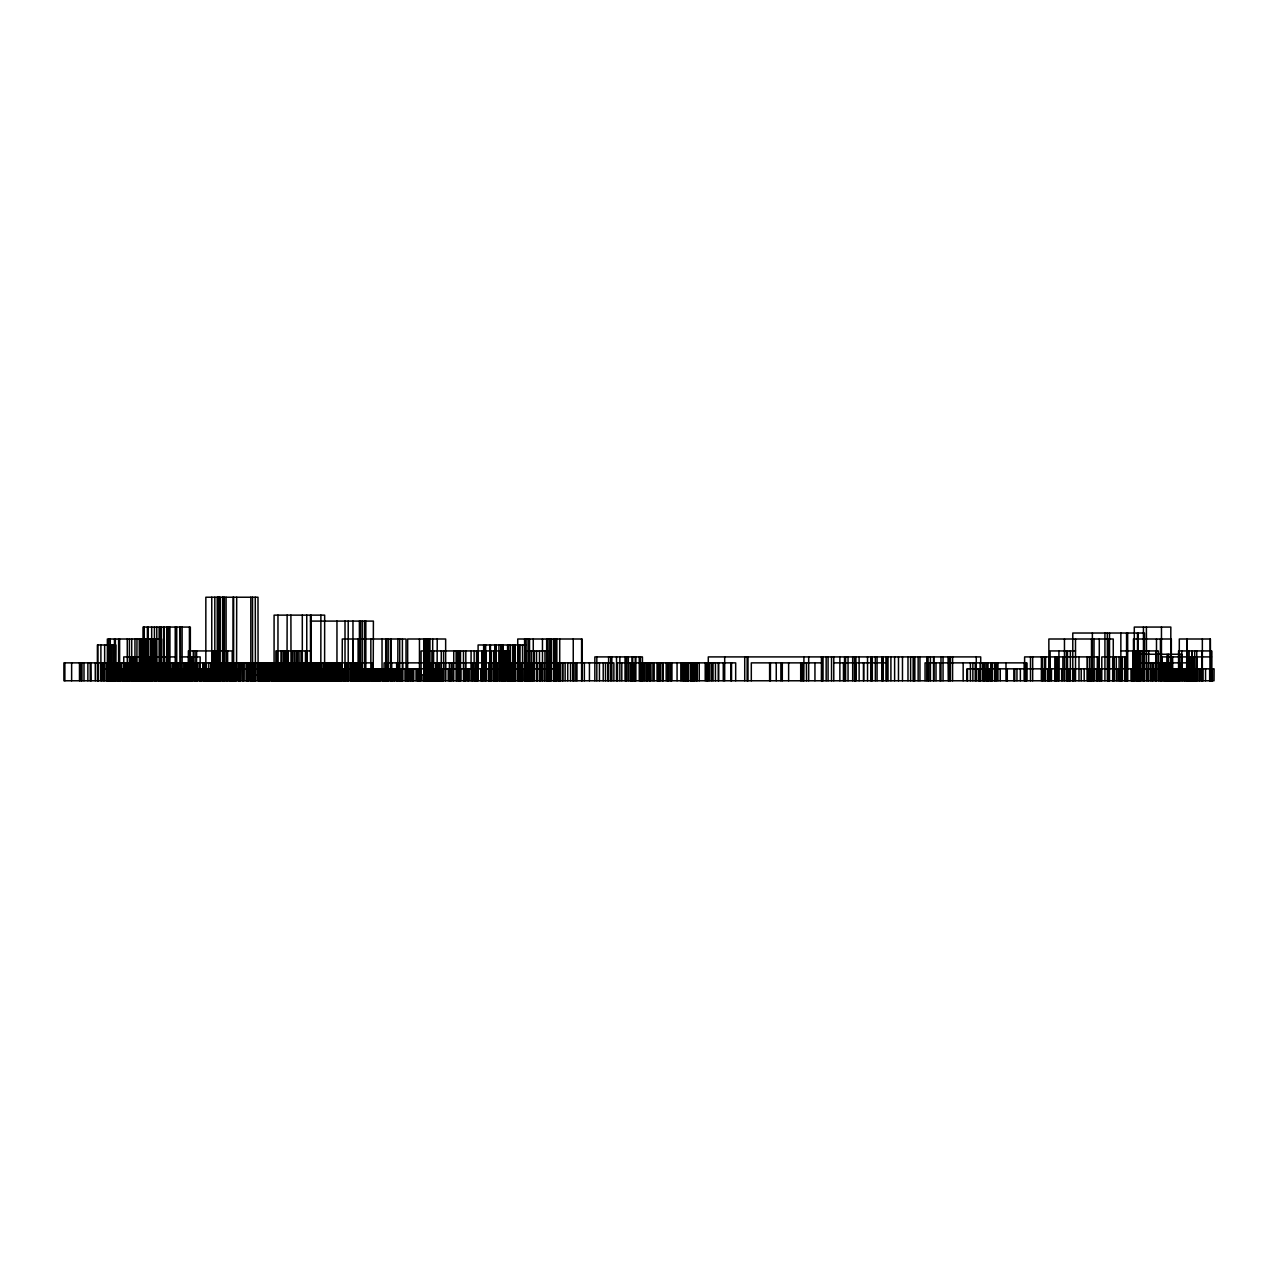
<?xml version="1.0" encoding="UTF-8"?>
<svg xmlns="http://www.w3.org/2000/svg" width="1278" height="1278" viewBox="0 0 1278 1278"><rect width="100%" height="100%" fill="white"/><g stroke="black" fill="none" stroke-linecap="round" stroke-linejoin="round"><path stroke-width="1.5" d="M310.458 621.092L373.4 621.092L373.192 680.775M1210.474 680.775L1210.378 639L1179.306 639L1179.259 680.775M525.801 644.975L478.1 644.975L478.1 680.775L478.084 650.933M525.833 650.933L549.636 650.933L549.636 680.775M1075.533 650.933L1050.101 650.933L1050.101 680.775M1120.854 650.933L1158.427 650.933L1158.427 680.775M1132.771 654.256L1181.735 654.256L1181.735 680.775L1181.83 650.933M175.23 656.908L123.742 656.908L123.742 680.775M180.565 656.908L200.167 656.908L200.167 680.775M1211.528 656.908L1162.245 656.908L1162.213 680.775M833.783 662.867L886.597 662.867M104.652 668.841L144.478 668.841M146.89 668.841L222.963 668.841M299.116 668.841L236.542 668.841L236.542 680.775L236.702 597.225M559.732 668.841L303.365 668.841L303.365 680.775M1169.338 669.161L1191.048 669.161M138.423 674.8L148.759 674.8M159.095 674.8L161.907 674.8M163.249 674.8L184.112 674.8M251.83 674.8L267.661 674.8L267.661 680.775M423.034 674.8L433.561 674.8M1212.423 668.841L1212.423 680.775M1211.704 680.775L1211.608 650.933L1178.572 650.933L1178.572 680.775M1211.528 650.933L1211.368 680.775M1211.113 656.908L1211.193 680.775M1210.857 650.933L1210.857 680.775M1210.266 639L1210.266 680.775M1209.819 668.841L1209.819 680.775M1209.643 668.841L1209.643 680.775M1205.553 668.841L1205.553 680.775M1203.013 668.841L1203.013 680.775M1202.342 639L1202.342 680.775M1201.847 650.933L1201.847 680.775M1201.224 668.841L1201.224 680.775M1199.738 668.841L1199.738 680.775M1198.86 668.841L1198.86 680.775M1197.007 656.908L1197.182 680.775M1196.767 650.933L1196.735 680.775M1196.48 656.908L1196.48 680.775M1195.889 668.841L1195.889 680.775M1195.457 668.841L1195.457 680.775M1195.026 668.841L1195.026 680.775M1194.706 650.933L1194.706 680.775M1194.355 656.908L1194.403 680.775M1193.876 668.841L1193.876 680.775M1193.556 656.908L1193.572 680.775M1193.364 680.775L1193.332 662.867L1139.784 662.867L1139.784 680.775M1193.077 668.841L1193.077 680.775M1192.518 656.908L1192.598 680.775M1192.262 650.933L1192.262 680.775M1191.927 650.933L1191.927 680.775M1191.559 668.841L1191.559 680.775M1190.872 668.841L1191.048 680.775M1190.713 668.841L1190.713 680.775M1190.233 656.908L1190.233 680.775M1189.435 668.841L1189.435 680.775M1189.163 650.933L1189.115 680.775M1188.476 656.908L1188.476 680.775M1188.348 656.908L1188.348 680.775M1188.029 656.908L1188.029 680.775M1187.837 668.841L1187.725 680.775M1187.613 650.933L1187.613 680.775M1187.134 639L1187.134 680.775M1186.831 639L1186.591 680.775M1185.888 668.841L1185.888 680.775M1184.818 668.841L1184.818 680.775M1184.163 668.841L1184.163 680.775M1182.789 668.841L1182.789 680.775M1179.929 654.256L1180.121 680.775M1179.69 662.867L1179.69 680.775M1178.971 668.841L1178.971 680.775M1178.012 668.841L1178.012 680.775M1177.23 668.841L1177.23 680.775M1176.335 668.841L1176.335 680.775M1176.191 668.841L1176.191 680.775M1175.792 668.841L1175.792 680.775M1175.265 669.161L1175.265 680.775M1174.53 668.841L1174.53 680.775M1173.348 668.841L1173.348 680.775M1172.821 668.841L1172.821 680.775L1172.613 656.908M1172.293 668.841L1172.293 680.775M1171.606 662.867L1171.606 680.775M1171.335 680.775L1171.335 639L1133.458 639L1133.554 680.775L1133.602 668.841M1171.079 656.908L1171.079 680.775M1170.648 680.775L1170.84 627.067L1134.289 627.067L1134.289 680.775M1170.329 662.867L1170.329 680.775M1169.53 662.867L1169.338 680.775M1169.194 668.841L1169.194 680.775M1168.939 668.841L1168.939 680.775M1168.635 654.256L1168.619 680.775M1167.964 668.841L1167.964 680.775M1167.485 656.908L1167.485 680.775M1167.277 662.867L1167.181 680.775L1167.118 654.256M1166.83 668.841L1166.83 680.775M1166.463 668.841L1166.463 680.775M1165.712 668.841L1165.712 680.775M1164.945 662.867L1164.945 680.775M1164.737 662.867L1164.737 680.775M1163.651 662.867L1163.443 680.775M1161.462 627.067L1161.462 680.775M1160.967 668.841L1160.967 680.775M1160.648 662.867L1160.648 680.775M1160.424 639L1160.424 680.775M1159.801 662.867L1159.801 680.775M1156.526 654.256L1156.526 680.775M1156.494 639L1156.494 680.775M1156.111 668.841L1156.111 680.775M1155.791 650.933L1155.791 680.775M1153.874 668.841L1153.874 680.775L1153.778 662.867M1152.293 662.867L1152.405 680.775M1151.893 668.841L1151.893 680.775M1150.615 662.867L1150.615 680.775M1148.698 650.933L1148.698 680.775M1148.267 662.867L1148.267 680.775M1147.964 668.841L1147.964 680.775M1146.398 627.067L1146.542 680.775M1144.529 680.775L1144.529 633.025L1072.785 633.025L1072.785 680.775M1143.794 639L1143.794 680.775M1143.443 627.067L1143.443 680.775M1142.085 650.933L1142.085 680.775M1140.663 668.841L1140.663 680.775M1140.311 650.933L1140.311 680.775M1139.641 650.933L1139.641 680.775M1138.89 650.933L1138.73 680.775M1138.011 633.025L1138.011 680.775M1137.5 633.025L1137.5 680.775M1137.228 650.933L1137.228 680.775M1136.941 668.841L1136.941 680.775M1136.589 650.933L1136.589 680.775M1135.343 650.933L1135.295 680.775M1132.771 650.933L1132.771 680.775M1132.276 668.841L1132.276 680.775M1132.036 668.841L1132.036 680.775M1131.541 668.841L1131.541 680.775M1131.222 668.841L1131.222 680.775M1127.659 633.025L1127.739 680.775M1127.26 668.841L1127.26 680.775M1126.573 633.025L1126.573 680.775M1126.317 668.841L1126.317 680.775M1125.646 668.841L1125.646 680.775M1125.455 680.775L1125.455 656.908L1101.796 656.908L1101.796 680.775M1124.608 656.908L1124.608 680.775M1122.244 656.908L1122.244 680.775M1121.301 656.908L1121.301 680.775M1120.854 633.025L1120.854 680.775M1120.119 668.841L1120.119 680.775M1119.097 656.908L1119.097 680.775M1117.867 668.841L1117.867 680.775M1116.285 656.908L1116.285 680.775M1113.266 680.775L1113.266 639L1048.855 639L1048.887 680.775M1112.691 656.908L1112.691 680.775M1109.512 633.025L1109.512 680.775M1109.224 656.908L1109.224 680.775M1108.537 668.841L1108.537 680.775M1108.25 639L1108.25 680.775M1107.339 633.025L1107.339 680.775M1104.927 633.025L1104.927 680.775M1100.981 668.841L1100.981 680.775M1099.895 668.841L1099.895 680.775M1099.272 639L1099.272 680.775M1097.994 680.775L1097.978 656.908L1024.621 656.908L1024.573 680.775M1097.307 656.908L1097.275 680.775M1096.252 668.841L1096.252 680.775M1094.032 639L1094.032 680.775M1093.633 668.841L1093.633 680.775M1092.37 633.025L1092.37 680.775M1091.508 639L1091.508 680.775M1091.22 668.841L1091.156 680.775M1089.703 656.908L1089.703 680.775L1089.655 668.841M1088.856 668.841L1088.856 680.775M1088.473 668.841L1088.473 680.775M1087.546 656.908L1087.546 680.775M1087.258 656.908L1087.258 680.775M1084.191 668.841L1084.191 680.775M1081.22 668.841L1081.22 680.775M1078.983 656.908L1078.983 680.775M1075.501 639L1075.533 680.775M1074.127 668.841L1074.127 680.775M1073.089 668.841L1073.089 680.775M1070.357 650.933L1070.357 680.775M1069.255 668.841L1069.255 680.775M1069.111 668.841L1069.111 680.775M1067.753 668.841L1067.753 680.775M1067.481 650.933L1067.529 680.775M1066.395 650.933L1066.395 680.775M1064.462 639L1064.462 680.775M1062.881 656.908L1062.881 680.775M1061.683 668.841L1061.683 680.775M1058.935 650.933L1058.935 680.775M1058.456 656.908L1058.456 680.775M1057.849 656.908L1057.849 680.775M1056.571 656.908L1056.571 680.775M1055.9 656.908L1055.9 680.775M1055.213 668.841L1055.213 680.775M1054.845 656.908L1054.829 680.775M1051.459 668.841L1051.459 680.775M1049.573 656.908L1049.573 680.775M1048.152 668.841L1048.152 680.775M1047.88 668.841L1047.88 680.775M1045.596 656.908L1045.596 680.775M1044.733 656.908L1044.733 680.775M1043.104 668.841L1043.104 680.775M1042.656 656.908L1042.656 680.775M1041.426 656.908L1041.362 680.775M1032.672 656.908L1032.672 680.775M1030.499 656.908L1030.499 680.775M1026.761 680.775L1026.761 662.867L925.064 662.867L925.064 680.775M1026.522 662.867L1026.522 680.775M1025.978 662.867L1025.978 680.775M1025.291 662.867L1025.291 680.775M1024.94 668.841L1024.94 680.775M1024.301 662.867L1024.301 680.775M1020.355 668.841L1020.355 680.775M1016.953 668.841L1016.953 680.775M1014.78 668.841L1014.78 680.775M1013.837 668.841L1013.837 680.775M1007.272 668.841L1007.272 680.775M1006.84 668.841L1006.84 680.775M1005.994 662.867L1005.994 680.775M1000.243 668.841L1000.243 680.775M997.958 662.867L997.958 680.775M996.536 662.867L996.552 680.775M995.115 662.867L995.115 680.775M994.827 662.867L994.827 680.775M992.495 662.867L992.495 680.775M991.185 668.841L991.185 680.775M990.929 662.867L990.929 680.775M990.722 662.867L990.722 680.775M989.252 668.841L989.252 680.775M988.245 668.841L988.245 680.775M988.006 662.867L988.054 680.775M987.766 668.841L987.766 680.775M986.776 662.867L986.84 680.775M986.201 668.841L986.201 680.775M984.795 662.867L984.795 680.775M984.587 662.867L984.587 680.775M983.677 668.841L983.677 680.775M983.277 662.867L983.277 680.775M983.086 662.867L983.086 680.775M980.737 680.775L980.705 656.908L708.284 656.908L708.284 680.775M980.162 662.867L980.162 680.775M979.427 668.841L979.427 680.775M978.357 668.841L978.357 680.775M976.264 656.908L976.264 680.775M975.226 662.867L975.226 680.775M972.862 662.867L972.862 680.775M970.401 662.867L970.401 680.775M967.494 668.841L967.494 680.775M967.015 680.775L967.015 668.841L1214.1 668.841L1214.02 680.775L63.9 680.775L63.9 662.867L372.313 662.867L372.377 680.775M963.165 662.867L963.165 680.775M952.589 656.908L952.589 680.775M950.417 656.908L950.417 680.775M949.235 656.908L949.235 680.775M948.052 656.908L948.26 680.775M943.052 656.908L943.052 680.775M940.975 656.908L940.975 680.775M939.985 662.867L939.985 680.775M936.007 662.867L936.007 680.775M933.867 656.908L933.867 680.775M933.531 656.908L933.531 680.775M930.416 656.908L930.416 680.775M928.834 662.867L928.834 680.775M928.084 656.908L928.084 680.775M926.79 656.908L926.79 680.775M919.952 656.908L919.952 680.775M918.147 656.908L918.147 680.775M914.84 656.908L914.84 680.775M913.882 656.908L913.882 680.775M913.147 656.908L913.147 680.775M910.607 656.908L910.607 680.775M907.987 656.908L907.987 680.775M902.476 656.908L902.476 680.775M898.482 656.908L898.482 680.775M894.616 656.908L894.616 680.775M890.91 656.908L890.91 680.775M888.018 656.908L888.018 680.775M886.597 656.908L886.597 680.775M886.101 656.908L886.101 680.775M883.21 656.908L883.21 680.775M882.283 656.908L882.283 680.775M881.98 656.908L881.98 680.775M877.075 656.908L877.075 680.775M875.334 656.908L875.334 680.775M872.299 656.908L872.299 680.775M871.42 656.908L871.42 680.775M870.797 656.908L870.797 680.775M867.522 656.908L867.522 680.775M863.72 662.867L863.72 680.775M863.465 662.867L863.465 680.775M859.12 656.908L859.12 680.775M855.893 656.908L855.893 680.775M855.509 662.867L855.509 680.775M855.333 662.867L855.333 680.775M854.471 656.908L854.471 680.775M852.682 656.908L852.682 680.775M848.049 656.908L848.049 680.775M845.589 656.908L845.589 680.775M844.582 656.908L844.454 680.775M843.448 662.867L843.448 680.775M839.87 656.908L839.87 680.775M833.783 656.908L833.783 680.775M831.531 656.908L831.531 680.775M828.08 656.908L828.08 680.775M826.163 656.908L826.163 680.775M823.032 656.908L823.032 680.775M822.073 680.775L822.073 662.867L751.304 662.867L751.304 680.775M821.754 656.908L821.754 680.775M821.466 656.908L821.387 680.775M814.949 662.867L814.949 680.775M808.686 656.908L808.686 680.775M806.418 662.867L806.53 680.775M803.926 656.908L803.83 680.775M803.127 662.867L803.127 680.775M801.865 662.867L801.865 680.775M800.699 662.867L800.699 680.775M788.638 662.867L788.638 680.775M782.296 662.867L782.296 680.775M780.874 662.867L780.874 680.775M776.257 662.867L776.257 680.775M770.426 662.867L770.426 680.775M769.612 662.867L769.612 680.775M747.997 656.908L747.997 680.775M747.135 656.908L747.135 680.775M744.723 656.908L744.723 680.775M735.681 680.775L735.681 662.867L617.498 662.867L617.498 680.775M731.527 662.867L731.527 680.775M730.872 662.867L730.872 680.775M724.69 656.908L724.69 680.775M723.268 662.867L723.268 680.775M718.635 662.867L718.635 680.775M718.348 662.867L718.348 680.775M715.44 662.867L715.44 680.775M713.044 662.867L713.044 680.775M711.654 662.867L711.654 680.775M709.801 662.867L709.801 680.775M707.421 662.867L707.421 680.775M706.606 662.867L706.606 680.775M705.216 662.867L705.216 680.775M699.242 662.867L699.242 680.775M697.117 662.867L697.117 680.775M696.622 662.867L696.622 680.775M695.072 662.867L695.072 680.775M694.497 662.867L694.497 680.775M693.427 662.867L693.427 680.775M692.724 662.867L692.724 680.775M691.893 662.867L691.893 680.775M691.158 662.867L691.126 680.775M690.487 662.867L690.487 680.775M688.443 662.867L688.443 680.775M687.868 662.867L687.868 680.775M687.42 662.867L687.42 680.775M686.446 662.867L686.446 680.775M685.343 662.867L685.343 680.775M685.072 662.867L685.072 680.775M683.858 662.867L683.81 680.775M683.618 662.867L683.618 680.775M683.299 662.867L683.299 680.775M682.037 662.867L682.117 680.775M680.823 662.867L680.823 680.775M677.068 662.867L677.068 680.775M671.669 662.867L671.669 680.775M671.525 662.867L671.525 680.775M670.583 662.867L670.583 680.775M669.033 662.867L669.033 680.775M667.931 662.867L667.931 680.775M667.707 662.867L667.707 680.775M666.173 662.867L666.173 680.775M663.154 662.867L663.154 680.775M662.755 662.867L662.755 680.775M662.18 662.867L662.18 680.775M660.231 662.867L660.231 680.775M659.672 662.867L659.672 680.775M658.937 662.867L658.937 680.775M658.362 662.867L658.362 680.775M657.723 662.867L657.723 680.775M657.068 662.867L657.068 680.775M654.176 662.867L654.176 680.775M652.914 662.867L652.914 680.775M650.806 662.867L650.806 680.775M650.374 662.867L650.47 680.775M650.167 662.867L650.278 680.775M649.448 662.867L649.448 680.775M649.032 662.867L649.192 680.775M647.371 662.867L647.371 680.775M646.908 662.867L646.908 680.775M645.949 662.867L645.949 680.775M644.352 662.867L644.352 680.775M643.154 662.867L643.154 680.775M642.435 680.775L642.435 656.908L594.845 656.908L594.845 680.775M641.684 662.867L641.684 680.775M641.252 662.867L641.252 680.775M640.39 656.908L640.422 680.775M639.256 656.908L639.256 680.775M635.869 656.908L635.869 680.775M635.23 656.908L635.23 680.775M634.735 662.867L634.735 680.775M633.776 662.867L633.776 680.775M632.722 656.908L632.754 680.775M631.939 656.908L631.939 680.775M631.683 662.867L631.683 680.775M630.853 662.867L630.853 680.775M630.054 662.867L630.054 680.775M628.329 656.908L628.329 680.775M626.715 656.908L626.715 680.775M625.885 656.908L625.885 680.775M625.693 656.908L625.693 680.775M625.102 656.908L625.102 680.775M621.795 662.867L621.795 680.775M619.846 656.908L619.846 680.775M616.523 656.908L616.523 680.775M613.871 680.775L613.871 662.867L384.087 662.867L384.039 680.775M611.842 656.908L611.874 680.775M610.676 656.908L610.676 680.775M608.616 656.908L608.616 680.775M607.833 662.867L607.833 680.775M605.5 662.867L605.5 680.775M603.216 662.867L603.216 680.775M599.446 662.867L599.446 680.775M596.826 656.908L596.826 680.775M589.43 662.867L589.43 680.775M584.365 662.867L584.365 680.775M582.129 680.775L582.097 639L517.75 639L517.67 680.775M581.602 639L581.602 680.775M576.969 662.867L576.969 680.775M575.803 662.867L575.803 680.775M574.046 662.867L574.046 680.775M573.247 639L573.247 680.775M573.119 662.867L573.119 680.775M570.547 662.867L570.547 680.775M567.736 662.867L567.736 680.775M565.132 662.867L565.132 680.775M563.039 662.867L563.039 680.775M562.272 662.867L562.272 680.775M559.732 639L559.732 680.775M559.492 662.867L559.492 680.775M558.917 662.867L558.917 680.775M558.151 662.867L558.151 680.775M556.777 639L556.777 680.775M556.329 639L556.329 680.775M555.339 662.867L555.339 680.775M555.115 639L555.115 680.775M554.892 639L554.892 680.775M554.556 639L554.556 680.775M554.396 668.841L554.396 680.775M553.805 662.867L553.805 680.775M553.486 639L553.486 680.775M551.297 639L551.297 680.775M550.355 639L550.355 680.775M550.179 639L550.179 680.775M549.78 662.867L549.78 680.775M548.661 662.867L548.661 680.775M548.214 662.867L548.214 680.775L548.038 639M547.256 662.867L547.256 680.775M546.664 639L546.664 680.775M544.955 650.933L545.035 680.775M544.268 662.867L544.268 680.775M542.463 639L542.463 680.775M541.984 662.867L541.984 680.775M540.434 662.867L540.434 680.775M540.243 662.867L540.243 680.775M539.492 650.933L539.492 680.775M537.431 662.867L537.431 680.775M537 662.867L537 680.775M536.552 650.933L536.552 680.775M534.364 650.933L534.364 680.775M533.261 639L533.261 680.775M532.527 662.867L532.559 680.775M532.207 668.841L532.207 680.775M531.233 650.933L531.233 680.775M530.354 662.867L530.354 680.775M529.523 639L529.523 680.775M528.996 662.867L528.996 680.775M528.709 650.933L528.709 680.775M528.501 662.867L528.501 680.775M528.006 639L528.006 680.775M527.079 662.867L527.079 680.775M526.264 650.933L526.057 680.775M525.801 639L525.833 680.775M525.577 639L525.577 680.775M525.098 662.867L525.098 680.775M524.683 662.867L524.699 680.775M524.603 639L524.603 680.775M522.638 668.841L522.638 680.775L522.494 644.975M522.111 662.867L522.111 680.775M521.536 668.841L521.536 680.775M520.705 662.867L520.705 680.775M520.082 644.975L519.938 680.775M519.731 662.867L519.731 680.775M518.916 662.867L518.916 680.775M518.772 644.975L518.804 680.775M515.737 662.867L515.737 680.775M515.178 644.975L515.178 680.775M515.082 662.867L515.082 680.775M514.331 644.975L514.331 680.775M513.82 644.975L513.82 680.775M513.484 644.975L513.484 680.775M513.037 644.975L513.037 680.775M512.877 662.867L512.877 680.775M512.206 662.867L512.206 680.775M511.344 662.867L511.344 680.775M510.849 662.867L510.849 680.775M510.449 644.975L510.433 680.775M509.842 668.841L509.842 680.775M509.507 680.775L509.507 650.933L421.069 650.933L421.069 680.775M509.219 668.841L509.219 680.775M508.692 644.975L508.516 680.775M507.909 644.975L507.941 680.775M507.749 644.975L507.749 680.775M507.59 644.975L507.414 680.775M506.951 650.933L506.951 680.775M505.577 650.933L505.609 680.775M505.273 662.867L505.465 680.775M504.906 662.867L504.97 680.775M504.698 662.867L504.618 680.775M504.171 650.933L504.171 680.775M503.772 650.933L503.772 680.775M503.244 644.975L503.244 680.775M503.037 668.841L503.037 680.775M502.43 668.841L502.43 680.775M502.254 644.975L502.11 680.775M501.679 644.975L501.679 680.775M500.768 644.975L500.768 680.775M499.65 650.933L499.65 680.775M498.931 644.975L498.931 680.775M497.286 662.867L497.286 680.775M496.918 668.841L496.918 680.775M496.695 668.841L496.599 680.775M496.168 644.975L496.152 680.775M495.752 650.933L495.752 680.775M495.417 644.975L495.417 680.775M494.985 644.975L494.985 680.775M494.81 644.975L494.81 680.775M494.426 650.933L494.426 680.775M494.171 668.841L494.171 680.775M493.675 650.933L493.675 680.775M493.116 662.867L493.116 680.775M491.311 650.933L491.311 680.775M490.72 668.841L490.72 680.775M490.448 644.975L490.448 680.775M490.305 650.933L490.305 680.775M489.905 662.867L489.905 680.775L489.746 644.975M488.819 662.867L488.819 680.775M488.372 668.841L488.372 680.775M486.071 650.933L486.071 680.775M485.672 644.975L485.672 680.775M484.666 644.975L484.666 680.775M483.659 644.975L483.499 680.775M482.381 662.867L482.381 680.775M482.189 650.933L482.189 680.775M481.774 650.933L481.774 680.775M481.439 668.841L481.439 680.775M480.863 668.841L480.863 680.775M477.157 662.867L477.157 680.775M476.982 662.867L476.982 680.775M476.534 650.933L476.534 680.775M476.279 662.867L476.279 680.775M475.879 662.867L475.879 680.775M474.889 668.841L474.889 680.775M474.154 650.933L474.154 680.775M472.876 662.867L472.876 680.775M472.077 662.867L472.077 680.775M471.103 650.933L470.975 680.775M468.77 668.841L468.77 680.775M468.706 668.841L468.706 680.775M467.381 668.841L467.381 680.775M465.815 650.933L465.815 680.775M465.4 662.867L465.4 680.775M464.601 668.841L464.601 680.775M464.377 668.841L464.377 680.775M463.483 650.933L463.483 680.775M460.783 668.841L460.783 680.775M460.511 650.933L460.511 680.775M459.425 650.933L459.425 680.775M459.01 668.841L459.01 680.775M458.562 650.933L458.546 680.775M458.083 650.933L458.019 680.775M456.869 650.933L456.869 680.775M456.118 650.933L456.118 680.775M453.738 650.933L453.738 680.775M452.939 662.867L452.939 680.775M451.326 662.867L451.438 680.775M450.527 668.841L450.527 680.775M449.632 668.841L449.632 680.775M449.409 662.867L449.409 680.775M448.211 668.841L448.211 680.775M445.655 680.775L445.655 639L407.666 639L407.666 680.775M445.399 662.867L445.399 680.775M443.594 650.933L443.594 680.775M442.843 668.841L442.843 680.775M441.996 668.841L441.996 680.775M441.357 662.867L441.357 680.775M441.293 650.933L441.198 680.775L440.942 668.841M440.319 668.841L440.319 680.775M439.808 668.841L439.808 680.775M439.233 662.867L439.312 680.775M439.041 668.841L438.977 680.775M438.242 662.867L438.242 680.775M437.923 668.841L437.923 680.775M437.683 668.841L437.683 680.775M437.22 639L437.108 680.775L437.076 662.867M436.453 668.841L436.453 680.775M436.102 668.841L436.102 680.775M435.894 662.867L435.894 680.775M435.686 662.867L435.686 680.775M435.223 668.841L435.223 680.775M434.839 668.841L434.839 680.775M434.328 668.841L434.328 680.775M433.785 668.841L433.785 680.775M433.593 650.933L433.561 680.775M432.922 668.841L432.922 680.775M432.683 639L432.683 680.775M432.252 668.841L432.252 680.775M431.98 650.933L431.916 680.775M431.357 668.841L431.357 680.775M430.862 662.867L430.894 680.775M430.59 668.841L430.59 680.775M429.951 639L429.951 680.775M429.712 674.8L429.712 680.775M429.472 668.841L429.472 680.775M428.945 668.841L429.057 680.775M428.817 639L428.817 680.775M428.497 674.8L428.497 680.775M428.242 668.841L428.29 680.775M428.018 639L427.938 680.775M427.603 639L427.571 680.775M427.299 639L427.251 680.775M426.996 674.8L426.996 680.775L426.836 639M426.517 662.867L426.517 680.775M426.245 639L426.405 680.775M426.021 639L426.037 680.775M425.67 650.933L425.798 680.775M425.43 674.8L425.43 680.775M424.679 668.841L424.663 680.775M424.44 639L424.312 680.775L424.056 639M423.865 639L423.865 680.775M423.737 674.8L423.737 680.775M423.05 674.8L423.034 680.775M420.51 668.841L420.51 680.775M419.647 668.841L419.711 680.775M419.456 639L419.456 680.775M419.024 668.841L419.024 680.775M418.401 668.841L418.401 680.775M417.762 668.841L417.762 680.775M417.331 668.841L417.331 680.775M416.037 668.841L416.037 680.775M413.752 668.841L413.752 680.775M413.225 668.841L413.241 680.775M412.315 668.841L412.251 680.775M412.027 668.841L412.027 680.775M410.637 668.841L410.685 680.775M410.398 668.841L410.398 680.775M409.184 668.841L409.184 680.775M408.449 668.841L408.449 680.775M407.091 662.867L407.091 680.775M406.021 680.775L406.021 639L342.28 639L342.153 680.775M405.541 668.841L405.541 680.775M405.19 668.841L405.19 680.775M402.73 662.867L402.73 680.775M402.394 639L402.394 680.775M402.027 668.841L402.027 680.775M401.755 668.841L401.755 680.775M401.356 668.841L401.18 680.775M401.052 668.841L401.052 680.775M400.11 668.841L400.11 680.775M399.726 639L399.726 680.775M398.768 662.867L398.768 680.775M397.889 639L397.777 680.775M397.234 668.841L397.234 680.775M396.627 662.867L396.803 680.775M396.547 668.841L396.547 680.775M394.918 668.841L394.886 680.775M394.375 668.841L394.423 680.775M393.928 668.841L393.928 680.775M392.697 668.841L392.697 680.775M392.506 668.841L392.506 680.775M391.723 662.867L391.803 680.775M390.461 639L390.461 680.775M390.03 668.841L390.03 680.775M388.208 639L388.161 680.775M388.001 662.867L388.001 680.775M387.442 662.867L387.442 680.775M387.266 662.867L387.106 680.775M386.531 639L386.531 680.775M386.036 668.841L386.18 680.775M385.732 639L385.732 680.775M385.652 668.841L385.652 680.775M384.726 668.841L384.726 680.775M383.735 668.841L383.735 680.775M383.208 668.841L383.208 680.775M382.905 668.841L382.905 680.775M382.505 668.841L382.505 680.775M382.026 639L382.026 680.775M380.285 668.841L380.285 680.775M379.742 668.841L379.742 680.775M379.534 668.841L379.486 680.775M378.671 668.841L378.671 680.775M377.953 668.841L377.953 680.775M377.505 668.841L377.505 680.775M376.706 668.841L376.706 680.775M375.668 668.841L375.668 680.775M375.444 668.841L375.444 680.775M375.109 668.841L375.109 680.775M374.805 668.841L374.869 680.775M374.134 668.841L374.134 680.775M372.713 668.841L372.713 680.775M371.93 668.841L371.93 680.775M371.531 668.841L371.531 680.775M370.844 639L370.844 680.775M369.837 668.841L369.837 680.775M369.518 668.841L369.518 680.775M368.671 668.841L368.671 680.775M367.952 668.841L367.952 680.775M367.265 668.841L367.265 680.775M366.419 668.841L366.419 680.775M365.827 621.092L365.843 680.775M365.332 668.841L365.332 680.775M365.125 668.841L365.125 680.775M364.47 621.092L364.47 680.775M363.831 668.841L363.655 680.775M363.351 668.841L363.351 680.775M362.217 621.092L362.217 680.775M361.722 668.841L361.722 680.775M361.291 662.867L361.291 680.775M360.939 668.841L360.939 680.775M360.46 621.092L360.46 680.775M360.332 668.841L360.284 680.775M359.374 621.092L359.501 680.775M358.479 662.867L358.479 680.775M358.096 639L358.096 680.775M357.249 662.867L357.345 680.775M356.147 662.867L356.29 680.775M355.699 668.841L355.699 680.775M355.172 662.867L355.172 680.775M354.98 662.867L354.98 680.775M354.581 662.867L354.581 680.775M354.262 662.867L354.262 680.775M353.718 668.841L353.607 680.775M352.968 621.092L352.968 680.775M352.904 639L352.92 680.775M352.153 662.867L352.153 680.775M351.913 668.841L352.073 680.775M350.955 662.867L350.859 680.775M350.587 662.867L350.571 680.775M350.268 662.867L350.252 680.775M348.495 662.867L348.495 680.775M348.207 621.092L348.207 680.775M347.792 662.867L347.712 680.775L347.6 668.841M346.961 662.867L347.025 680.775M345.939 668.841L345.939 680.775M345.571 662.867L345.571 680.775M345.012 621.092L345.012 680.775M344.82 662.867L344.82 680.775M344.181 668.841L344.293 680.775M343.447 668.841L343.447 680.775M341.753 662.867L341.721 680.775M340.875 680.775L340.699 662.867L340.635 680.775M339.293 662.867L339.293 680.775M339.085 662.867L339.085 680.775M338.814 662.867L338.654 680.775M338.462 662.867L338.414 680.775M337.919 662.867L337.919 680.775M337.344 662.867L337.344 680.775L336.993 662.867M336.961 621.092L336.961 680.775M336.226 662.867L336.354 680.775M335.491 662.867L335.491 680.775M334.676 662.867L334.676 680.775M334.532 662.867L334.389 680.775M333.478 662.867L333.478 680.775M332.615 662.867L332.615 680.775M332.344 662.867L332.248 680.775M331.976 668.841L331.976 680.775M331.609 668.841L331.609 680.775M331.066 662.867L331.066 680.775M330.475 662.867L330.475 680.775M330.123 662.867L330.171 680.775M329.804 662.867L329.804 680.775M329.548 662.867L329.548 680.775M328.925 668.841L328.781 680.775M328.638 662.867L328.638 680.775M328.382 662.867L328.382 680.775M327.951 662.867L327.951 680.775M327.535 662.867L327.392 680.775M326.705 662.867L326.609 680.775M326.417 668.841L326.417 680.775M325.762 668.841L325.762 680.775M325.379 662.867L325.523 680.775M324.9 662.867L324.9 680.775M324.596 680.775L324.66 615.133L274.083 615.133L274.083 680.775M324.42 662.867L324.42 680.775M324.181 668.841L324.181 680.775M323.717 668.841L323.717 680.775L323.653 662.867M322.407 668.841L322.407 680.775M321.992 662.867L321.992 680.775M321.513 668.841L321.513 680.775M320.89 615.133L320.81 680.775M320.474 662.867L320.474 680.775L320.363 668.841M319.708 662.867L319.708 680.775M319.244 680.775L319.149 662.867L319.133 680.775M318.717 662.867L318.717 680.775M318.478 662.867L318.478 680.775M318.11 662.867L318.11 680.775M317.599 668.841L317.599 680.775L317.423 662.867M316.992 662.867L316.992 680.775M316.72 662.867L316.72 680.775M316.321 668.841L316.321 680.775M316.177 662.867L316.177 680.775M315.81 662.867L315.746 680.775M315.49 662.867L315.522 680.775M315.235 668.841L315.203 680.775M314.532 662.867L314.532 680.775M314.244 662.867L314.1 680.775M313.541 662.867L313.429 680.775M312.95 662.867L312.95 680.775M312.615 668.841L312.503 680.775M311.96 668.841L311.96 680.775M311.528 662.867L311.528 680.775M311.321 662.867L311.321 680.775M311.017 615.133L311.017 680.775M310.682 680.775L310.682 650.933L275.888 650.933L275.888 680.775M310.458 615.133L310.57 680.775M310.219 662.867L310.219 680.775M310.043 662.867L310.043 680.775M309.436 668.841L309.436 680.775M309.116 662.867L309.116 680.775M308.765 662.867L308.909 680.775M308.493 662.867L308.493 680.775M308.094 662.867L308.094 680.775M307.806 668.841L307.95 680.775M307.439 662.867L307.439 680.775M307.024 650.933L307.071 680.775M306.752 615.133L306.784 680.775M306.416 662.867L306.416 680.775M305.889 662.867L305.841 680.775M305.49 650.933L305.362 680.775M304.579 662.867L304.579 680.775M304.196 662.867L304.196 680.775M303.829 662.867L303.765 680.775M303.509 662.867L303.509 680.775M303.11 662.867L303.11 680.775M302.87 662.867L302.87 680.775M302.295 615.133L302.327 680.775M302.071 662.867L302.071 680.775M301.832 650.933L301.832 680.775M301.017 650.933L301.017 680.775M300.506 662.867L300.506 680.775M300.074 662.867L300.122 680.775M299.723 662.867L299.723 680.775M299.531 662.867L299.531 680.775M299.228 662.867L299.228 680.775L299.004 650.933M298.844 662.867L298.844 680.775M298.221 662.867L298.221 680.775M297.822 662.867L297.822 680.775M297.454 650.933L297.566 680.775M296.8 650.933L296.847 680.775M296.416 650.933L296.416 680.775M295.601 662.867L295.601 680.775M295.042 662.867L295.042 680.775M294.675 650.933L294.867 680.775M294.611 662.867L294.387 680.775M294.116 650.933L294.116 680.775M293.445 662.867L293.445 680.775M293.285 662.867L293.061 680.775M292.79 662.867L292.79 680.775M292.406 650.933L292.279 680.775M292.215 668.841L292.215 680.775M291.879 668.841L291.879 680.775M291.656 662.867L291.656 680.775M291.049 668.841L291.049 680.775L290.905 615.133M290.441 662.867L290.441 680.775M290.09 662.867L289.85 680.775M289.611 662.867L289.611 680.775M288.636 668.841L288.636 680.775M288.301 650.933L288.301 680.775M287.246 662.867L287.246 680.775M287.135 615.133L286.991 680.775M286.08 650.933L285.968 680.775M285.649 668.841L285.649 680.775M285.17 668.841L285.17 680.775M284.994 650.933L284.994 680.775M283.764 668.841L283.764 680.775M283.54 650.933L283.54 680.775M282.853 662.867L282.853 680.775M282.566 668.841L282.566 680.775M281.927 668.841L281.927 680.775M281.815 650.933L281.751 680.775M281.575 668.841L281.416 680.775M281.128 662.867L281.128 680.775M281.016 650.933L280.904 680.775M280.505 668.841L280.505 680.775M279.994 662.867L279.994 680.775M279.339 662.867L279.339 680.775M278.253 662.867L278.253 680.775M277.965 615.133L277.965 680.775M277.725 662.867L277.646 680.775M277.39 650.933L277.39 680.775M276.975 662.867L276.975 680.775M276.767 662.867L276.623 680.775M276.304 662.867L276.304 680.775M275.121 662.867L274.978 680.775M274.61 662.867L274.61 680.775M273.604 662.867L273.604 680.775M273.332 662.867L273.077 680.775M272.821 662.867L272.821 680.775M272.342 662.867L272.342 680.775M272.15 668.841L272.15 680.775M271.703 662.867L271.703 680.775M270.041 662.867L269.898 680.775M269.738 662.867L269.738 680.775M269.45 668.841L269.45 680.775M269.019 662.867L269.067 680.775M268.3 662.867L268.3 680.775M268.092 662.867L268.092 680.775M267.757 662.867L267.757 680.775M267.406 662.867L267.406 680.775M266.447 662.867L266.447 680.775M265.904 662.867L265.904 680.775M265.872 674.8L265.872 680.775M264.961 662.867L264.961 680.775M264.706 668.841L264.706 680.775M263.891 662.867L263.891 680.775M263.635 662.867L263.619 680.775M263.396 662.867L263.364 680.775M262.789 668.841L262.948 680.775M262.613 662.867L262.613 680.775M261.591 662.867L261.591 680.775M261.335 668.841L261.335 680.775M260.872 662.867L260.872 680.775M260.6 668.841L260.568 680.775L260.536 662.867M259.658 662.867L259.674 680.775M259.37 662.867L259.37 680.775M258.348 662.867L258.348 680.775M258.092 680.775L257.996 597.225L205.838 597.225L205.838 680.775M256.015 662.867L255.824 680.775M255.265 597.225L255.424 680.775M254.961 662.867L254.961 680.775M254.482 662.867L254.498 680.775L254.354 668.841M253.683 662.867L253.683 680.775M253.332 668.841L253.332 680.775M252.916 662.867L252.996 680.775M252.597 662.867L252.597 680.775L252.533 597.225M251.83 662.867L251.83 680.775M251.399 662.867L251.478 680.775M250.807 597.225L250.807 680.775M249.929 662.867L250.025 680.775M248.619 662.867L248.619 680.775M248.108 662.867L248.108 680.775M247.405 668.841L247.405 680.775M247.069 662.867L247.069 680.775M246.063 662.867L246.063 680.775M244.034 662.867L244.034 680.775M243.443 662.867L243.395 680.775M242.277 662.867L242.421 680.775M240.695 662.867L240.695 680.775M240.376 662.867L240.344 680.775M239.481 662.867L239.481 680.775M238.666 662.867L238.666 680.775M238.267 662.867L238.267 680.775M235.44 662.867L235.44 680.775M234.992 662.867L234.992 680.775M234.577 662.867L234.577 680.775M233.634 597.225L233.634 680.775M233.203 662.867L233.203 680.775M233.107 597.225L233.091 680.775M232.213 680.775L232.213 650.933L188.377 650.933L188.377 680.775M231.925 662.867L231.925 680.775M231.558 662.867L231.558 680.775M231.382 662.867L231.382 680.775M230.455 662.867L230.232 680.775M229.928 662.867L229.928 680.775M229.561 662.867L229.561 680.775M228.107 662.867L228.107 680.775M227.612 650.933L227.692 680.775M226.749 650.933L226.749 680.775M226.094 597.225L226.094 680.775M224.976 662.867L224.976 680.775M224.401 597.225L224.401 680.775M224.321 662.867L224.321 680.775M223.985 680.775L223.985 674.8L200.742 674.8L200.742 680.775L200.63 668.841M223.426 650.933L223.442 680.775M223.267 597.225L223.155 680.775L222.963 650.933M222.564 597.225L222.564 680.775M222.18 662.867L222.18 680.775M220.982 662.867L220.982 680.775M220.072 597.225L219.96 680.775M219.656 662.867L219.656 680.775M219.449 597.225L219.465 680.775M219.145 650.933L219.145 680.775L218.985 597.225M218.266 650.933L218.266 680.775M218.059 597.225L218.059 680.775M217.643 650.933L217.5 680.775M217.212 597.225L217.26 680.775M216.461 662.867L216.461 680.775M216.158 662.867L216.158 680.775M215.934 668.841L215.934 680.775M215.726 650.933L215.758 680.775M214.816 597.225L214.816 680.775M214.608 662.867L214.608 680.775M214.241 650.933L214.464 680.775M214.097 668.841L214.193 680.775M213.937 662.867L213.746 680.775M213.107 662.867L213.043 680.775M212.803 650.933L212.835 680.775M212.276 668.841L212.276 680.775M211.765 597.225L211.765 680.775M211.11 662.867L211.11 680.775M210.87 662.867L210.87 680.775M210.007 668.841L210.007 680.775M209.64 668.841L209.64 680.775M209.384 668.841L209.384 680.775M208.809 662.867L208.713 680.775M208.09 668.841L208.09 680.775M207.084 668.841L207.084 680.775M206.828 674.8L206.828 680.775M206.461 662.867L206.461 680.775M206.062 662.867L206.062 680.775M204.927 662.867L204.927 680.775M204.113 668.841L204.113 680.775M203.841 668.841L203.841 680.775M203.522 662.867L203.522 680.775M202.771 662.867L202.771 680.775M201.333 668.841L201.333 680.775M199.975 662.867L199.895 680.775M199.464 668.841L199.464 680.775M197.946 662.867L197.755 680.775L197.723 668.841M197.339 662.867L197.339 680.775M196.62 650.933L196.461 680.775M195.582 662.867L195.582 680.775M194.991 650.933L194.991 680.775M194.591 662.867L194.607 680.775M193.282 650.933L193.282 680.775M192.339 662.867L192.339 680.775M191.86 656.908L191.732 680.775M191.46 662.867L191.46 680.775M191.189 662.867L191.189 680.775L191.029 668.841M190.342 680.775L190.342 627.067L143.04 627.067L143.04 680.775M190.055 662.867L190.198 680.775M189.767 662.867L189.767 680.775L189.735 668.841M189.416 627.067L189.416 680.775M188.633 656.908L188.633 680.775M187.467 662.867L187.403 680.775M187.179 680.775L187.179 662.867L186.939 680.775M186.476 662.867L186.284 680.775L186.125 662.867M185.661 662.867L185.518 680.775L185.294 662.867M184.959 662.867L185.134 680.775M184.735 662.867L184.847 680.775M184.336 668.841L184.336 680.775M184.064 668.841L184.112 680.775M183.776 662.867L183.776 680.775M183.169 668.841L183.169 680.775M182.115 627.067L182.115 680.775M181.764 668.841L181.764 680.775M181.3 662.867L181.3 680.775M180.917 662.867L180.917 680.775M180.422 627.067L180.565 680.775M180.262 668.841L180.198 680.775L180.07 627.067M179.399 668.841L179.399 680.775M178.84 668.841L178.84 680.775M178.409 662.867L178.409 680.775M178.041 668.841L178.041 680.775M177.722 662.867L177.722 680.775M176.731 627.067L176.731 680.775L176.636 662.867M176.236 662.867L176.204 680.775M176.044 627.067L175.965 680.775M175.23 627.067L175.23 680.775M175.022 668.841L174.99 680.775M174.096 662.867L174.096 680.775M173.76 662.867L173.76 680.775M173.041 662.867L173.025 680.775M172.929 668.841L172.754 680.775M172.626 662.867L172.562 680.775M172.099 662.867L172.099 680.775M171.348 668.841L171.348 680.775M170.134 662.867L170.134 680.775M169.846 627.067L169.846 680.775M169.335 627.067L169.335 680.775M169.111 627.067L169.015 680.775M168.856 627.067L168.808 680.775M168.265 662.867L168.265 680.775M167.769 668.841L167.769 680.775M167.594 627.067L167.594 680.775M167.21 668.841L167.21 680.775M166.779 627.067L166.699 680.775M166.38 656.908L166.459 680.775M166.076 662.867L166.076 680.775M166.012 662.867L166.012 680.775M165.597 662.867L165.597 680.775M165.373 662.867L165.373 680.775M165.15 662.867L165.15 680.775M164.271 627.067L164.335 680.775M163.951 627.067L163.951 680.775M163.488 662.867L163.52 680.775M163.249 662.867L163.249 680.775M162.578 662.867L162.578 680.775M161.811 662.867L161.907 680.775M161.571 680.775L161.651 639L107.352 639L107.352 680.775M161.459 627.067L161.332 680.775M161.076 627.067L160.98 680.775L160.98 662.867M160.645 656.908L160.645 680.775M160.245 662.867L160.245 680.775M159.942 662.867L160.038 680.775L159.894 668.841M159.526 680.775L159.446 627.067L159.367 680.775M159.095 662.867L159.095 680.775M158.632 668.841L158.632 680.775M158.36 662.867L158.424 680.775L158.057 662.867M156.763 627.067L156.97 680.775M156.651 668.841L156.715 680.775M156.299 656.908L156.299 680.775M156.028 668.841L156.028 680.775L155.868 639M155.373 662.867L155.373 680.775M154.989 656.908L155.021 680.775M154.83 639L154.83 680.775M154.43 627.067L154.446 680.775M153.136 639L153.009 680.775M152.705 662.867L152.705 680.775M152.386 662.867L152.386 680.775M152.13 662.867L152.13 680.775M151.683 627.067L151.683 680.775M150.82 656.908L150.82 680.775M150.245 639L150.245 680.775M149.83 656.908L149.83 680.775M148.759 662.867L148.759 680.775M148.599 656.908L148.599 680.775M148.392 656.908L148.392 680.775M148.088 627.067L148.088 680.775M147.737 656.908L147.928 680.775M147.449 639L147.513 680.775M147.401 627.067L147.401 680.775M146.89 639L146.89 680.775M146.587 656.908L146.587 680.775M145.996 639L145.996 680.775M145.325 639L145.436 680.775M144.797 639L144.797 680.775M144.733 656.908L144.526 680.775M144.414 639L144.478 680.775M144.095 627.067L144.174 680.775M143.727 627.067L143.727 680.775M143.615 639L143.631 680.775M143.28 662.867L143.28 680.775M142.832 656.908L142.832 680.775M142.082 662.867L142.082 680.775M141.778 639L141.634 680.775M141.379 656.908L141.411 680.775M141.091 662.867L141.091 680.775M140.915 639L140.915 680.775M140.26 656.908L140.26 680.775M139.893 639L139.893 680.775M139.238 639L139.366 680.775M138.423 668.841L138.423 680.775M138.264 668.841L138.264 680.775M138.056 662.867L138.056 680.775M136.986 639L136.842 680.775L136.49 662.867M136.331 656.908L136.395 680.775M135.819 662.867L135.724 680.775M135.372 662.867L135.372 680.775M134.957 639L134.957 680.775M134.478 662.867L134.478 680.775M134.19 662.867L134.19 680.775M133.839 656.908L133.839 680.775L133.663 656.908M132.672 656.908L132.672 680.775M132.113 662.867L132.113 680.775M131.714 639L131.714 680.775M131.474 662.867L131.474 680.775M130.452 656.908L130.452 680.775M129.397 639L129.397 680.775M128.774 662.867L128.774 680.775M128.423 662.867L128.487 680.775M127.257 639L127.305 680.775M126.794 662.867L126.794 680.775M126.218 662.867L126.282 680.775M126.091 668.841L126.091 680.775M125.468 662.867L125.468 680.775M125.132 662.867L125.132 680.775M124.525 668.841L124.525 680.775M123.631 662.867L123.631 680.775M123.343 662.867L123.263 680.775M122.4 668.841L122.4 680.775M120.995 662.867L120.995 680.775M120.547 662.867L120.755 680.775M120.34 668.841L120.34 680.775M120.1 662.867L120.068 680.775M119.621 639L119.621 680.775M119.014 662.867L119.046 680.775M118.614 639L118.614 680.775M118.151 662.867L118.151 680.775M118.087 662.867L118.087 680.775M117.8 662.867L117.8 680.775M116.969 662.867L116.969 680.775M115.915 680.775L115.915 644.975L97.4 644.975L97.4 680.775M115.515 662.867L115.515 680.775M115.387 639L115.196 680.775M115.036 668.841L115.036 680.775M114.844 662.867L114.844 680.775M114.445 639L114.573 680.775M113.95 668.841L113.95 680.775M113.502 668.841L113.502 680.775M113.135 644.975L113.135 680.775M112.991 662.867L112.991 680.775M112.496 662.867L112.496 680.775M112.192 662.867L112.001 680.775M111.873 662.867L111.873 680.775M111.617 644.975L111.601 680.775M110.675 644.975L110.675 680.775M110.451 644.975L110.451 680.775L110.259 639M109.94 644.975L109.94 680.775M109.317 662.867L109.317 680.775M108.742 639L108.566 680.775M107.656 668.841L107.656 680.775M106.393 662.867L106.393 680.775M104.652 644.975L104.652 680.775M103.39 662.867L103.39 680.775M101.905 662.867L101.905 680.775M100.898 644.975L100.898 680.775L100.77 662.867M98.486 662.867L98.486 680.775M97.847 644.975L97.847 680.775M95.275 662.867L95.275 680.775M91.042 662.867L91.217 680.775M90.227 662.867L90.227 680.775M87.862 662.867L87.862 680.775M83.997 662.867L83.997 680.775M81.76 662.867L81.76 680.775M81.472 662.867L81.472 680.775M81.041 662.867L81.041 680.775M79.476 662.867L79.476 680.775M71.632 662.867L71.632 680.775M64.874 662.867L64.874 680.775M1173.859 680.775L1173.859 668.841L1173.747 680.775M1113.937 680.775L1113.937 656.908L1113.857 680.775M1090.725 680.775L1090.725 668.841L1090.645 680.775M560.147 680.775L560.147 662.867L560.052 680.775M390.796 680.775L390.796 639L390.701 680.775M376.451 680.775L376.451 668.841L376.323 680.775M335.14 680.775L335.14 662.867L335.076 680.775M283.205 680.775L283.205 662.867L283.173 680.775M187.914 680.775L187.914 662.867L187.802 680.775M174.591 680.775L174.591 668.841L174.479 680.775M149.654 680.775L149.654 656.908L149.462 680.775"/></g></svg>
